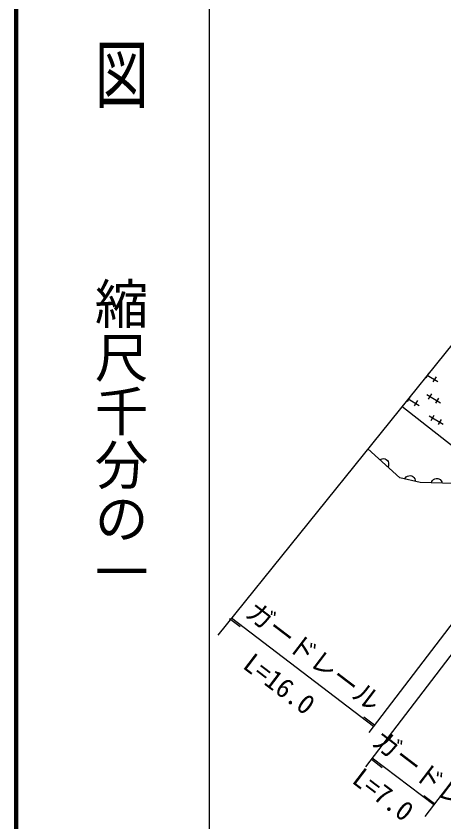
# Model space of a CAD drawing. Units: millimetres, scale not verified. Extents: x 40000 to 680000, y 20000 to 380000.
# Drawn here: x 40000 to 79914, y 240165 to 315334 of the extents above; entities that cross this region are included whole.
import ezdxf
from ezdxf.enums import TextEntityAlignment as Align

# ---------------------------------------------------------------- set-up
doc = ezdxf.new("R2010")
doc.units = ezdxf.units.MM
doc.header["$LTSCALE"] = 1000
for name, color, linetype, lineweight in [('M-BGD', 7, 'Continuous', 25), ('M-TTL', 2, 'Continuous', 140), ('M-TTL-BAND', 7, 'Continuous', 25)]:
    doc.layers.add(name, color=color, linetype=linetype, lineweight=lineweight)
doc.styles.add('@ＭＳ ゴシック', font='')
doc.styles.add('ＭＳ ゴシック', font='')
doc.styles.get('@ＭＳ ゴシック').set_extended_font_data('@MS Gothic')
doc.styles.get('ＭＳ ゴシック').set_extended_font_data('MS Gothic')

# ---------------------------------------------------------------- blocks, each defined once
blk = doc.blocks.new('BUHIN71')
at = {"color": 7, "linetype": 'Continuous', "lineweight": 25}
blk.add_line((113, 67), (-523, 1143), dxfattribs=at)
blk = doc.blocks.new('BUHIN72')
at = {"color": 7, "linetype": 'Continuous', "lineweight": 25}
blk.add_line((-113, -67), (523, -1143), dxfattribs=at)

msp = doc.modelspace()

# ---------------------------------------------------------------- linework, layer by layer
at = {"layer": 'M-BGD'}
for p, q in [((83680, 288441), (58830, 257590)), ((78249, 281595), (78497, 282005)), ((78369, 281847), (79355, 281251)), ((79181, 281689), (78890, 281207)), ((76504, 279369), (76795, 279851)), ((76592, 279640), (77610, 279024)), ((78312, 280042), (79596, 279265)), ((78489, 279610), (78781, 280091)), ((79422, 279703), (79131, 279222)), ((81591, 274519), (75997, 278903)), ((77437, 279462), (77146, 278981)), ((78553, 278056), (79836, 277280)), ((78730, 277625), (79021, 278106)), ((79663, 277718), (79372, 277236)), ((75807, 272261), (72821, 274977)), ((77700, 271831), (75807, 272261)), ((80798, 271745), (77700, 271831)), ((83378, 262236), (72919, 248499)), ((84649, 261102), (72611, 245292)), ((73352, 249068), (60096, 259161)), ((88714, 254543), (78147, 240665)), ((78966, 241741), (73232, 246106))]:
    msp.add_line(p, q, dxfattribs=at)
for points in [[(73944, 273956), (74051, 274014), (74161, 274045), (74305, 274063), (74427, 274033), (74538, 273980), (74652, 273876), (74716, 273771), (74757, 273652), (74755, 273505), (74733, 273393), (74684, 273283)], [(76266, 272157), (76330, 272260), (76410, 272342), (76527, 272428), (76648, 272462), (76770, 272470), (76921, 272436), (77028, 272376), (77122, 272293), (77193, 272164), (77230, 272055), (77241, 271935)], [(78749, 271802), (78792, 271915), (78855, 272011), (78953, 272119), (79065, 272175), (79183, 272207), (79338, 272203), (79455, 272165), (79563, 272102), (79657, 271989), (79714, 271890), (79749, 271774)]]:
    msp.add_lwpolyline(points, dxfattribs=at)
at = {"layer": 'M-TTL'}
msp.add_line((40000, 380000), (40000, 20000), dxfattribs=at)
at = {"layer": 'M-TTL-BAND'}
msp.add_line((58000, 370000), (58000, 20000), dxfattribs=at)

# ---------------------------------------------------------------- block references
at = {"layer": 'M-BGD', "rotation": 22.12794}
for name, p in [('BUHIN72', (59992, 259241)), ('BUHIN71', (73352, 249068)), ('BUHIN72', (73232, 246106)), ('BUHIN71', (78966, 241741))]:
    msp.add_blockref(name, p, dxfattribs=at)

# ---------------------------------------------------------------- texts
at = {"layer": 'M-BGD', "style": 'ＭＳ ゴシック'}
for s, p in [('ガードレール', (60923, 258995)), ('L=16.0', (60704, 254144)), ('ガードレール', (72737, 246993)), ('L=7.0', (70895, 243443))]:
    msp.add_text(s, height=1833, rotation=322.7, dxfattribs=at).set_placement(p, align=Align.BOTTOM_LEFT)
at = {"layer": 'M-TTL-BAND', "style": '@ＭＳ ゴシック', "width": 1.4}
msp.add_text('平  面  図', height=3666, rotation=270, dxfattribs=at).set_placement((49777, 306475), align=Align.MIDDLE_RIGHT)
at = {"layer": 'M-TTL-BAND', "style": '@ＭＳ ゴシック'}
msp.add_text('縮尺千分の一', height=3666, rotation=270, dxfattribs=at).set_placement((49777, 261030), align=Align.MIDDLE_RIGHT)

doc.saveas('drawing.dxf')
